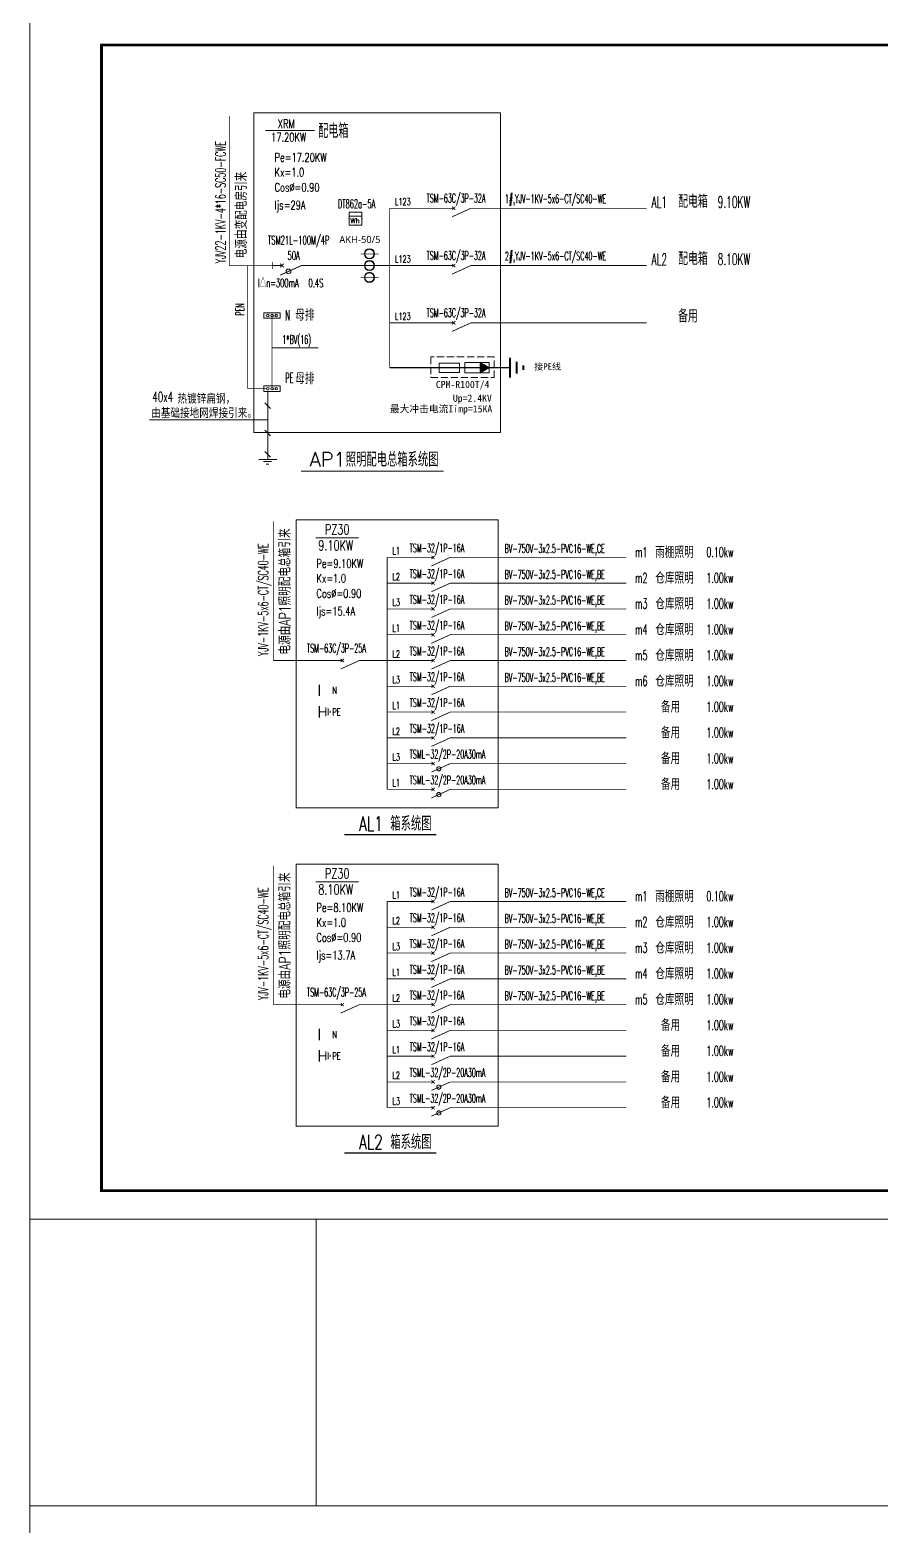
# Model space of a CAD drawing. Header units: inches. Extents: x -3272461 to -2504170, y 403793 to 1071042.
# Drawn here: x -2761444 to -2731714, y 846418 to 898656 of the extents above; entities that cross this region are included whole.
import ezdxf
from ezdxf.enums import TextEntityAlignment as Align

# ---------------------------------------------------------------- set-up
doc = ezdxf.new("R2010")
doc.units = ezdxf.units.IN
doc.header["$LTSCALE"] = 1000
doc.header["$MEASUREMENT"] = 0
doc.header["$PDSIZE"] = -5
doc.linetypes.add('CENTER2', pattern=[1.125, 0.75, -0.125, 0.125, -0.125])
doc.linetypes.add('DASH', pattern=[0.35, 0.25, -0.1])
doc.layers.get('0').update_dxf_attribs({"lineweight": 18})
for name, color, linetype, lineweight in [('1', 7, 'Continuous', 18), ('DOTLN', 2, 'Continuous', 18), ('DQ', 7, 'Continuous', 18), ('ELEMENT', 3, 'Continuous', 18), ('EQUIP', 3, 'Continuous', 18), ('EQUIP-动力', 3, 'Continuous', 18), ('EQUIP-照明', 3, 'Continuous', 18), ('PUB_TEXT', 7, 'Continuous', 18), ('PUB_TITLE', 153, 'Continuous', 18), ('SHTLN', 1, 'Continuous', 18), ('SIG_TEXT', 7, 'Continuous', 18), ('TEL_TEXT', 7, 'Continuous', 18), ('TH_WIRE2', 4, 'Continuous', 18), ('TQ', 3, 'Continuous', 18), ('WIRE-照明', 1, 'Continuous', 18), ('WIRE-系统', 4, 'Continuous', 18), ('XTT', 3, 'Continuous', 18), ('平面线', 7, 'Continuous', 18), ('电气', 7, 'Continuous', 18), ('系统层', 7, 'Continuous', 18)]:
    doc.layers.add(name, color=color, linetype=linetype, lineweight=lineweight)
doc.styles.add('-黑体', font='', dxfattribs={"width": 0.7})
doc.styles.add('_HZTXT', font='simplex.shx', dxfattribs={"width": 0.8, "bigfont": 'hztxt.shx'})
doc.styles.add('_SIMPLEX', font='simplex.shx', dxfattribs={"width": 0.8})
doc.styles.add('_TCH_DIM', font='simplex.shx', dxfattribs={"width": 0.7, "bigfont": 'gbcbig.shx'})
doc.styles.add('_TEL_DIM', font='simplex.shx', dxfattribs={"width": 0.8, "bigfont": 'hztxt.shx'})
doc.styles.add('_TXT', font='simplex.shx', dxfattribs={"width": 0.6})
doc.styles.add('HZ_SIMPLEX', font='simplex.shx', dxfattribs={"width": 0.6, "bigfont": 'hztxt.shx'})
doc.styles.get("Standard").update_dxf_attribs({"font": 'gbenor.shx', "bigfont": 'gbcbig.shx'})
doc.styles.add('黑体', font='', dxfattribs={"width": 0.8})
doc.styles.get('-黑体').set_extended_font_data('微软雅黑')
doc.styles.get('黑体').set_extended_font_data('黑体')

# ---------------------------------------------------------------- blocks, each defined once
blk = doc.blocks.new('M_M24')
for p, q in [((-0.25, -0.375), (0.25, -0.375)), ((-0.1875, -0.5), (0.1875, -0.5)), ((-0.0625, -0.625), (0.0625, -0.625))]:
    blk.add_line(p, q)
blk.add_lwpolyline([(0, 0), (0, -0.375)])
at = {"width": 0.8, "flags": 1}
blk.add_attdef('S', (0.25, -0.5), '', height=0.2, dxfattribs=at)
blk = doc.blocks.new('A$C00702A68')
at = {"layer": '1', "color": 7}
for points in [[(32, 1811, 64, 64, 0), (32, 1178, 64, 64, 0)], [(32, 633, 64, 64, 0), (32, 0, 64, 64, 0)]]:
    blk.add_lwpolyline(points, format="xyseb", dxfattribs=at)
at = {"layer": 'ELEMENT', "xscale": 960, "yscale": 960, "zscale": 960, "rotation": 90}
blk.add_blockref('M_M24', (32, 316), dxfattribs=at)
at = {"layer": 'PUB_TEXT', "style": '_TXT', "width": 0.6}
for s, p in [('N', (750, 1297)), ('PE', (750, 119))]:
    blk.add_text(s, height=384, dxfattribs=at).set_placement(p)
blk = doc.blocks.new('$element$00000576')
for points in [[(0, 0, 0.0233, 0.0233, 0), (0, -0.25, 0.0233, 0.0233, 0)], [(0, -1, 0.0233, 0.0233, 0), (0, -0.75, 0.0233, 0.0233, 0), (-0.25, -0.2, 0.0233, 0.0233, 0)], [(-0.047, -0.297, 0.0233, 0.0233, 0), (0.047, -0.203, 0.0233, 0.0233, 0)], [(-0.047, -0.203, 0.0233, 0.0233, 0), (0.047, -0.297, 0.0233, 0.0233, 0)]]:
    blk.add_lwpolyline(points, format="xyseb")
at = {"flags": 1}
blk.add_attdef('S', (0, 0), '', height=0.00000667, dxfattribs=at)
blk = doc.blocks.new('$element$00000525')
for points in [[(0, 0, 0.0233, 0.0233, 0), (0, -0.25, 0.0233, 0.0233, 0)], [(-0.25, -0.2, 0.0233, 0.0233, 0), (0, -0.75, 0.0233, 0.0233, 0), (0, -1, 0.0233, 0.0233, 0)], [(-0.047, -0.203, 0.0233, 0.0233, 0), (0.047, -0.297, 0.0233, 0.0233, 0)], [(0.047, -0.203, 0.0233, 0.0233, 0), (-0.047, -0.297, 0.0233, 0.0233, 0)]]:
    blk.add_lwpolyline(points, format="xyseb")
blk.add_circle((-0.151, -0.417), 0.0615)
at = {"flags": 1}
blk.add_attdef('S', (0, 0), '', height=0.00000667, dxfattribs=at)
blk = doc.blocks.new('$element$00000595')
for points in [[(0, 0, 0.0233, 0.0233, 0), (0, -0.25, 0.0233, 0.0233, 0)], [(-0.25, -0.2, 0.0233, 0.0233, 0), (0, -0.75, 0.0233, 0.0233, 0), (0, -1, 0.0233, 0.0233, 0)], [(-0.047, -0.203, 0.0233, 0.0233, 0), (0.047, -0.297, 0.0233, 0.0233, 0)], [(0.047, -0.203, 0.0233, 0.0233, 0), (-0.047, -0.297, 0.0233, 0.0233, 0)]]:
    blk.add_lwpolyline(points, format="xyseb")
blk.add_circle((-0.151, -0.417), 0.0615)
at = {"flags": 1}
blk.add_attdef('S', (0, 0), '', height=0.00000667, dxfattribs=at)
blk = doc.blocks.new('$equip$00001806')
for p, q in [((0.5, 1), (-0.5, 1)), ((-0.5, 1), (-0.5, 0)), ((-0.5, 0.7), (0.5, 0.7)), ((-0.5, 0), (0.5, 0)), ((0.5, 0), (0.5, 1))]:
    blk.add_line(p, q)
for p in [(-0.5, 0.5), (0, 1), (0, 0), (0.5, 0.5)]:
    blk.add_point(p)
at = {"color": 7, "style": '_TEL_DIM'}
blk.add_attdef('$TEXT$', text='', height=0.4, dxfattribs=at).set_placement((-0.03, 0.34), align=Align.MIDDLE_CENTER)
at = {"color": 7, "style": '_TEL_DIM', "flags": 1}
blk.add_attdef('A', text='', height=0.00002, dxfattribs=at).set_placement((0, 0), align=Align.MIDDLE_CENTER)
blk = doc.blocks.new('_SHTLN')
blk.add_line((0.4, 0.4), (-0.4, -0.4))
blk = doc.blocks.new('$equip$00001150')
blk.add_lwpolyline([(-0.45, 0, 0.1, 0.1, 1), (0.45, 0, 0.1, 0.1, 1)], format="xyseb", close=True)
blk.add_circle((0, 0), 0.5)
at = {"flags": 1}
blk.add_attdef('A', (0, 0), '', height=0.00002, dxfattribs=at)

msp = doc.modelspace()

# ---------------------------------------------------------------- hatches: boundary and pattern name
at = {"layer": '电气'}
h = msp.add_hatch(dxfattribs=at)
h.set_pattern_fill('ANSI31', color=256, style=0, pattern_type=0)
h.set_pattern_definition([(45, (0, 0), (-7.318555185, 7.318555185), [])])
h.paths.add_polyline_path([(-2745401.8, 886862.9), (-2745715.5, 887048.1), (-2745715.5, 886677.6)], flags=0)

# ---------------------------------------------------------------- linework, layer by layer
for points in [[(-2752708.4, 888775.4), (-2752708.4, 888587.8), (-2753269.5, 888587.8), (-2753269.5, 888775.4)], [(-2752708.4, 886224.1), (-2752708.4, 886036.5), (-2753269.5, 886036.5), (-2753269.5, 886224.1)]]:
    msp.add_lwpolyline(points, close=True)
for centre in [(-2753134.2, 888681.3), (-2752986.6, 888681.3), (-2752838.9, 888681.3), (-2753134.2, 886130), (-2752986.6, 886130), (-2752838.9, 886130)]:
    msp.add_circle(centre, 45.4)
at = {"layer": '1', "color": 7}
for p, q in [((-2752757.6, 888775.4), (-2753239.4, 888775.4)), ((-2752757.6, 886224.1), (-2753239.4, 886224.1))]:
    msp.add_line(p, q, dxfattribs=at)
at = {"layer": 'DOTLN', "color": 2, "linetype": 'DASH'}
msp.add_lwpolyline([(-2747443.7, 886514.9), (-2745227.2, 886514.9), (-2745227.2, 887239.4), (-2747443.7, 887239.4)], close=True, dxfattribs=at)
at = {"layer": 'DOTLN', "linetype": 'DASH'}
msp.add_lwpolyline([(-2745401.8, 886862.9), (-2745715.5, 887048.1), (-2745715.5, 886677.6), (-2745401.8, 886862.9)], dxfattribs=at)
at = {"layer": 'EQUIP'}
for p, q in [((-2753622.5, 895759), (-2753622.5, 884601.6)), ((-2745011.2, 895759), (-2753622.5, 895759)), ((-2745011.2, 884601.6), (-2745011.2, 895759)), ((-2753622.5, 884601.6), (-2745011.2, 884601.6)), ((-2753448.3, 883661.7), (-2752820.1, 883661.7)), ((-2745092, 881545.4), (-2752150, 881545.4)), ((-2752150, 871498.2), (-2752150, 881545.4)), ((-2745092, 881545.4), (-2745092, 871498.2)), ((-2752150.4, 871498.2), (-2745092, 871498.2)), ((-2745092, 869530.9), (-2752150, 869530.9)), ((-2752150, 860383.8), (-2752150, 869530.9)), ((-2745092, 869530.9), (-2745092, 860383.8)), ((-2752150.4, 860383.8), (-2745092, 860383.8))]:
    msp.add_line(p, q, dxfattribs=at)
for points in [[(-2750466.7, 870556, 40, 40, 0), (-2747248.3, 870556, 40, 40, 0)], [(-2750466.7, 859441.6, 40, 40, 0), (-2747248.3, 859441.6, 40, 40, 0)]]:
    msp.add_lwpolyline(points, format="xyseb", dxfattribs=at)
at = {"layer": 'PUB_TITLE'}
for points in [[(-2702044.3, 857130.6), (-2702044.3, 899130.6), (-2761444.3, 899130.6), (-2761444.3, 857130.6)], [(-2649994.3, 784130.6), (-2649994.3, 847130.6), (-2761444.3, 847130.6), (-2761444.3, 784130.6)]]:
    msp.add_lwpolyline(points, close=True, dxfattribs=at)
msp.add_lwpolyline([(-2703044.3, 858130.6, 100, 100, 0), (-2703044.3, 898130.6, 100, 100, 0), (-2758944.3, 898130.6, 100, 100, 0), (-2758944.3, 858130.6, 100, 100, 0)], format="xyseb", close=True, dxfattribs=at)
at = {"layer": 'SIG_TEXT'}
for p in [(-2757262.1, 885036.8), (-2756773, 885036.8)]:
    msp.add_line(p, (-2753136, 885036.8), dxfattribs=at)
at = {"layer": 'TEL_TEXT'}
for p, q in [((-2751502.3, 895140.7), (-2753218, 895140.7)), ((-2749966.6, 880922.5), (-2751455.6, 880922.5)), ((-2749966.6, 868908), (-2751455.6, 868908))]:
    msp.add_line(p, q, dxfattribs=at)
msp.add_lwpolyline([(-2752977.2, 890303.2, 26.3, 26.3, 0), (-2752977.2, 890553.5, 26.3, 26.3, 0)], format="xyseb", dxfattribs=at)
at = {"layer": 'TH_WIRE2', "linetype": 'CENTER2'}
msp.add_lwpolyline([(-2753136, 886061.9, 35, 35, 0), (-2753136, 883661.7, 35, 35, 0)], format="xyseb", dxfattribs=at)
at = {"layer": 'TQ', "color": 3}
msp.add_lwpolyline([(-2751974.1, 883247.6, 41.5, 41.5, 0), (-2746995.6, 883247.6, 41.5, 41.5, 0)], format="xyseb", dxfattribs=at)
at = {"layer": 'TQ'}
msp.add_lwpolyline([(-2761444.3, 847130.6), (-2751444.3, 847130.6), (-2751444.3, 857130.6), (-2761444.3, 857130.6)], close=True, dxfattribs=at)
at = {"layer": 'WIRE-照明'}
for p, q in [((-2753448.3, 883661.7), (-2752820.1, 883661.7)), ((-2753280.5, 883581.9), (-2753004.1, 883581.9)), ((-2753188.4, 883498.6), (-2753100.6, 883498.6))]:
    msp.add_line(p, q, dxfattribs=at)
for points in [[(-2746255, 886862.9, 41.4, 41.4, 0), (-2745715.5, 886862.9, 41.4, 41.4, 0)], [(-2745401.8, 886862.9, 41.4, 41.4, 0), (-2744672.9, 886862.9, 41.4, 41.4, 0)]]:
    msp.add_lwpolyline(points, format="xyseb", dxfattribs=at)
at = {"layer": 'WIRE-系统'}
for points in [[(-2754477.4, 890428.3, 26.3, 26.3, 0), (-2754477.4, 895653.8, 26.3, 26.3, 0)], [(-2748876.7, 886862.9, 28, 28, 0), (-2748876.7, 892428.4, 28, 28, 0)], [(-2748876.7, 892428.4, 28, 28, 0), (-2746941.4, 892428.4, 28, 28, 0)], [(-2745742, 892428.4, 28, 28, 0), (-2739906.4, 892428.4, 28, 28, 0)], [(-2754477.4, 890428.3, 26.3, 26.3, 0), (-2753688.3, 890428.3, 26.3, 26.3, 0)], [(-2754442.5, 890428.2, 26.3, 26.3, 0), (-2752977.2, 890428.2, 26.3, 26.3, 0)], [(-2753842.7, 890428.2, 26.3, 26.3, 0), (-2753842.7, 888116.2, 26.3, 26.3, 0)], [(-2753842.7, 890428.2, 26.3, 26.3, 0), (-2753842.7, 886130, 26.3, 26.3, 0)], [(-2751624.4, 890428.3, 33.8, 33.8, 0), (-2748876.7, 890428.4, 33.8, 33.8, 0)], [(-2748876.7, 890428.4, 28, 28, 0), (-2746942, 890428.4, 28, 28, 0)], [(-2745742, 890428.4, 28, 28, 0), (-2739906.4, 890428.4, 28, 28, 0)], [(-2752987.5, 888635.9, 26.3, 26.3, 0), (-2752987.5, 886175.4, 26.3, 26.3, 0)], [(-2748876.7, 888428.4, 28, 28, 0), (-2746941.4, 888428.4, 28, 28, 0)], [(-2745742, 888428.4, 28, 28, 0), (-2739906.4, 888428.4, 28, 28, 0)], [(-2753842.7, 886130, 26.3, 26.3, 0), (-2753179.6, 886130, 26.3, 26.3, 0)], [(-2752941, 876640.3, 28, 28, 0), (-2752941, 881494.3, 28, 28, 0)], [(-2748964.3, 880240.7, 28, 28, 0), (-2747661.9, 880240.7, 28, 28, 0)], [(-2748964.3, 880240.7, 28, 28, 0), (-2748964.3, 872139.8, 28, 28, 0)], [(-2746461.9, 880240.7, 28, 28, 0), (-2740617.4, 880240.7, 28, 28, 0)], [(-2748964.3, 879340.6, 28, 28, 0), (-2747661.9, 879340.6, 28, 28, 0)], [(-2746461.9, 879340.6, 28, 28, 0), (-2740617.4, 879340.6, 28, 28, 0)], [(-2748964.3, 878440.5, 28, 28, 0), (-2747661.9, 878440.5, 28, 28, 0)], [(-2746461.9, 878440.5, 28, 28, 0), (-2740617.4, 878440.5, 28, 28, 0)], [(-2748964.3, 877540.4, 28, 28, 0), (-2747661.9, 877540.4, 28, 28, 0)], [(-2746461.9, 877540.4, 28, 28, 0), (-2740617.4, 877540.4, 28, 28, 0)], [(-2752941, 876640.3, 28, 28, 0), (-2750832.1, 876640.3, 28, 28, 0)], [(-2749632.1, 876640.3, 28, 28, 0), (-2748964.3, 876640.3, 28, 28, 0)], [(-2748964.3, 876640.3, 28, 28, 0), (-2747661.9, 876640.3, 28, 28, 0)], [(-2746461.9, 876640.3, 28, 28, 0), (-2740617.4, 876640.3, 28, 28, 0)], [(-2748964.3, 875740.2, 28, 28, 0), (-2747661.9, 875740.2, 28, 28, 0)], [(-2746461.9, 875740.2, 28, 28, 0), (-2740617.4, 875740.2, 28, 28, 0)], [(-2748964.3, 874840.1, 28, 28, 0), (-2747661.9, 874840.1, 28, 28, 0)], [(-2746461.9, 874840.1, 28, 28, 0), (-2740617.4, 874840.1, 28, 28, 0)], [(-2748964.3, 873940, 28, 28, 0), (-2747661.9, 873940, 28, 28, 0)], [(-2746461.9, 873940, 28, 28, 0), (-2740617.4, 873940, 28, 28, 0)], [(-2748964.3, 873039.9, 28, 28, 0), (-2747661.9, 873039.9, 28, 28, 0)], [(-2746461.9, 873039.9, 28, 28, 0), (-2740617.4, 873039.9, 28, 28, 0)], [(-2748964.3, 872139.8, 28, 28, 0), (-2747661.9, 872139.8, 28, 28, 0)], [(-2746461.9, 872139.8, 28, 28, 0), (-2740617.4, 872139.8, 28, 28, 0)], [(-2752941, 864625.8, 28, 28, 0), (-2752941, 869479.8, 28, 28, 0)], [(-2748964.3, 868226.2, 28, 28, 0), (-2747661.9, 868226.2, 28, 28, 0)], [(-2748964.3, 868226.2, 28, 28, 0), (-2748964.3, 861025.4, 28, 28, 0)], [(-2746461.9, 868226.2, 28, 28, 0), (-2740617.4, 868226.2, 28, 28, 0)], [(-2748964.3, 867326.1, 28, 28, 0), (-2747661.9, 867326.1, 28, 28, 0)], [(-2746461.9, 867326.1, 28, 28, 0), (-2740617.4, 867326.1, 28, 28, 0)], [(-2748964.3, 866426, 28, 28, 0), (-2747661.9, 866426, 28, 28, 0)], [(-2746461.9, 866426, 28, 28, 0), (-2740617.4, 866426, 28, 28, 0)], [(-2748964.3, 865525.9, 28, 28, 0), (-2747661.9, 865525.9, 28, 28, 0)], [(-2746461.9, 865525.9, 28, 28, 0), (-2740617.4, 865525.9, 28, 28, 0)], [(-2752941, 864625.8, 28, 28, 0), (-2750832.1, 864625.8, 28, 28, 0)], [(-2749632.1, 864625.8, 28, 28, 0), (-2748964.3, 864625.8, 28, 28, 0)], [(-2748964.3, 864625.8, 28, 28, 0), (-2747661.9, 864625.8, 28, 28, 0)], [(-2746461.9, 864625.8, 28, 28, 0), (-2740617.4, 864625.8, 28, 28, 0)], [(-2748964.3, 863725.7, 28, 28, 0), (-2747661.9, 863725.7, 28, 28, 0)], [(-2746461.9, 863725.7, 28, 28, 0), (-2740617.4, 863725.7, 28, 28, 0)], [(-2748964.3, 862825.6, 28, 28, 0), (-2747661.9, 862825.6, 28, 28, 0)], [(-2746461.9, 862825.6, 28, 28, 0), (-2740617.4, 862825.6, 28, 28, 0)], [(-2748964.3, 861925.5, 28, 28, 0), (-2747661.9, 861925.5, 28, 28, 0)], [(-2746461.9, 861925.5, 28, 28, 0), (-2740617.4, 861925.5, 28, 28, 0)], [(-2748964.3, 861025.4, 28, 28, 0), (-2747661.9, 861025.4, 28, 28, 0)], [(-2746461.9, 861025.4, 28, 28, 0), (-2740617.4, 861025.4, 28, 28, 0)]]:
    msp.add_lwpolyline(points, format="xyseb", dxfattribs=at)
at = {"layer": 'XTT', "color": 3, "linetype": 'Continuous'}
for points in [[(-2749892.1, 890836.9, 21.9, 21.9, 0), (-2749259.5, 890836.9, 21.9, 21.9, 0)], [(-2749892.1, 890004.3, 21.9, 21.9, 0), (-2749259.5, 890004.3, 21.9, 21.9, 0)], [(-2748876.7, 886862.9, 41.4, 41.4, 0), (-2746255, 886862.9, 41.4, 41.4, 0)]]:
    msp.add_lwpolyline(points, format="xyseb", dxfattribs=at)
at = {"layer": '平面线'}
msp.add_line((-2751373.5, 887560.7), (-2752987.5, 887560.7), dxfattribs=at)
at = {"layer": '电气'}
msp.add_lwpolyline([(-2747154.3, 887021.4), (-2746439.4, 887021.4), (-2746439.4, 886691), (-2747154.3, 886691)], close=True, dxfattribs=at)
for points in [[(-2744672.9, 886516.9, 74.5, 74.5, 0), (-2744672.9, 887208.9, 74.5, 74.5, 0)], [(-2744440, 886650, 74.5, 74.5, 0), (-2744440, 887075.8, 74.5, 74.5, 0)], [(-2744207.1, 886783, 74.5, 74.5, 0), (-2744207.1, 886942.7, 74.5, 74.5, 0)]]:
    msp.add_lwpolyline(points, format="xyseb", dxfattribs=at)
at = {"layer": '系统层', "color": 1, "linetype": 'Continuous'}
msp.add_lwpolyline([(-2746255, 886677.6), (-2745401.8, 886677.6), (-2745401.8, 887048.1), (-2746255, 887048.1)], close=True, dxfattribs=at)

# ---------------------------------------------------------------- block references
at = {"layer": 'EQUIP-动力', "xscale": 450, "yscale": 450, "zscale": 450}
msp.add_blockref('$equip$00001806', (-2750072, 891840.5), dxfattribs=at).add_auto_attribs({'$TEXT$': 'Wh'})
at = {"layer": 'EQUIP-照明', "xscale": 355.2911504991353, "yscale": 355.2911504991353, "zscale": 355.2911504991353}
for p in [(-2749585.5, 890836.9), (-2749585.5, 890428.4), (-2749585.5, 890015.9)]:
    msp.add_blockref('$equip$00001150', p, dxfattribs=at)
at = {"layer": 'SHTLN', "xscale": 250, "yscale": 250, "zscale": 250, "rotation": 270}
for p in [(-2753136, 884585), (-2753136, 883836.7)]:
    msp.add_blockref('_SHTLN', p, dxfattribs=at)
at = {"layer": 'SIG_TEXT', "xscale": 250, "yscale": 250, "zscale": 250, "rotation": 270}
for p in [(-2753136, 885534.6), (-2753136, 884585), (-2753136, 883836.7)]:
    msp.add_blockref('_SHTLN', p, dxfattribs=at)
at = {"layer": 'TEL_TEXT', "rotation": 90}
for name, p, xscale, yscale, zscale in [('$element$00000576', (-2746941.4, 892428.4), 1200, 1200, 1200), ('$element$00000595', (-2752977.2, 890428.3), 1352.781320753216, 1352.781320753216, 1352.781320753216), ('$element$00000576', (-2746942, 890428.4), 1200, 1200, 1200), ('$element$00000576', (-2746941.4, 888428.4), 1200, 1200, 1200), ('$element$00000576', (-2747661.9, 880240.7), 1200, 1200, 1200), ('$element$00000576', (-2747661.9, 879340.6), 1200, 1200, 1200), ('$element$00000576', (-2747661.9, 878440.5), 1200, 1200, 1200), ('$element$00000576', (-2747661.9, 877540.4), 1200, 1200, 1200), ('$element$00000576', (-2750832.1, 876640.3), 1200, 1200, 1200), ('$element$00000576', (-2747661.9, 876640.3), 1200, 1200, 1200), ('$element$00000576', (-2747661.9, 875740.2), 1200, 1200, 1200), ('$element$00000576', (-2747661.9, 874840.1), 1200, 1200, 1200), ('$element$00000576', (-2747661.9, 873940), 1200, 1200, 1200), ('$element$00000525', (-2747661.9, 873039.9), 1200, 1200, 1200), ('$element$00000525', (-2747661.9, 872139.8), 1200, 1200, 1200), ('$element$00000576', (-2747661.9, 868226.2), 1200, 1200, 1200), ('$element$00000576', (-2747661.9, 867326.1), 1200, 1200, 1200), ('$element$00000576', (-2747661.9, 866426), 1200, 1200, 1200), ('$element$00000576', (-2747661.9, 865525.9), 1200, 1200, 1200), ('$element$00000576', (-2750832.1, 864625.8), 1200, 1200, 1200), ('$element$00000576', (-2747661.9, 864625.8), 1200, 1200, 1200), ('$element$00000576', (-2747661.9, 863725.7), 1200, 1200, 1200), ('$element$00000576', (-2747661.9, 862825.6), 1200, 1200, 1200), ('$element$00000525', (-2747661.9, 861925.5), 1200, 1200, 1200), ('$element$00000525', (-2747661.9, 861025.4), 1200, 1200, 1200)]:
    msp.add_blockref(name, p, dxfattribs=dict(at, xscale=xscale, yscale=yscale, zscale=zscale))
at = {"layer": 'TEL_TEXT', "xscale": 0.6344544384628534, "yscale": 0.6344544384628534, "zscale": 0.6344544384628534}
for p in [(-2751355.5, 874648.6), (-2751355.5, 862634.1)]:
    msp.add_blockref('A$C00702A68', p, dxfattribs=at)

# ---------------------------------------------------------------- texts
at = {"layer": 'DQ'}
for s, height, style, width, p in [('母排', 400, 'HZ_SIMPLEX', 0.8, (-2752179.3, 888501.1)), ('母排', 400, 'HZ_SIMPLEX', 0.8, (-2752179.3, 886286.6)), ('40x4', 350, '_SIMPLEX', 0.625, (-2757162.5, 885666.5)), ('热镀锌扁钢，', 350, 'HZ_SIMPLEX', 0.8, (-2756291.5, 885607.1)), ('由基础接地网焊接引来。', 350, 'HZ_SIMPLEX', 0.8, (-2757209, 885105.3))]:
    msp.add_text(s, height=height, dxfattribs=dict(at, style=style, width=width)).set_placement(p)
at = {"layer": 'EQUIP', "color": 3, "style": '_TCH_DIM'}
msp.add_text('AP1照明配电总箱系统图', height=500, dxfattribs=at).set_placement((-2751676, 883407.7))
at = {"layer": 'EQUIP', "style": '_TCH_DIM', "width": 0.705882}
for s, p in [('AL1', (-2749951.3, 870689.1, 6563.6)), ('AL2', (-2749951.3, 859574.7, 6563.6))]:
    msp.add_text(s, height=500, dxfattribs=at).set_placement(p)
at = {"layer": 'EQUIP', "style": '_TCH_DIM'}
for p in [(-2748854.8, 870692.6, 6563.6), (-2748854.8, 859578.2, 6563.6)]:
    msp.add_text('箱系统图', height=500, dxfattribs=at).set_placement(p)
at = {"layer": 'SIG_TEXT', "color": 7, "style": '_TEL_DIM'}
for s, height, width, p in [('AL1', 400, 0.576471, (-2739732.7, 892444.7)), ('配电箱', 450, 0.7, (-2738806.3, 892444.7)), ('9.10KW', 400, 0.576471, (-2737420.6, 892449)), ('AL2', 400, 0.576471, (-2739732.7, 890444.7)), ('配电箱', 450, 0.7, (-2738806.3, 890444.7)), ('8.10KW', 400, 0.576471, (-2737420.6, 890449)), ('备用', 450, 0.7, (-2738806.3, 888444.7))]:
    msp.add_text(s, height=height, dxfattribs=dict(at, width=width)).set_placement(p)
at = {"layer": 'SIG_TEXT', "style": '_TEL_DIM', "width": 0.544444}
msp.add_text('PEN', height=300, rotation=90, dxfattribs=at).set_placement((-2753959.6, 888679.8))
at = {"layer": 'SIG_TEXT', "style": '_TEL_DIM'}
for s, height, width, p in [('N', 360, 0.46875, (-2752521.5, 888514)), ('1*BV(16)', 300, 0.544444, (-2752626.5, 887696)), ('PE', 350, 0.46875, (-2752521.5, 886332.4))]:
    msp.add_text(s, height=height, dxfattribs=dict(at, width=width)).set_placement(p)
at = {"layer": 'TEL_TEXT'}
for s, height, style, width, p in [('XRM', 300, '_TCH_DIM', 0.705882, (-2752783.4, 895227.7, 7399.3)), ('配电箱', 500, '_TEL_DIM', 0.7, (-2751371, 894880.3)), ('17.20KW', 300, '_TCH_DIM', 0.705882, (-2753020, 894758.9, 7399.3)), ('Pe=17.20KW', 300, '_TCH_DIM', 0.705882, (-2752897.8, 894055, 7399.3)), ('Kx=1.0', 300, '_TCH_DIM', 0.705882, (-2752897.8, 893536.4, 7399.3)), ('Cos%%C=0.90', 300, '_TCH_DIM', 0.705882, (-2752897.8, 893008.9, 7399.3)), ('L123', 250, '_TEL_DIM', 0.544444, (-2748694, 892531.9)), ('TSM-63C/3P-32A', 300, '_TEL_DIM', 0.544444, (-2747588.7, 892630.7)), ('1#,YJV-1KV-5x6-CT/SC40-WE', 300, '_TEL_DIM', 0.544444, (-2744854.8, 892612.4)), ('Ijs=29A', 300, '_TCH_DIM', 0.705882, (-2752897.8, 892391.5, 7399.3)), ('DT862a-5A', 300, '_TEL_DIM', 0.535294, (-2750686.4, 892433.3)), ('TSM21L-100M/4P', 300, '_TEL_DIM', 0.576471, (-2753130.1, 891166.6)), ('50A', 300, '_TEL_DIM', 0.576471, (-2752444.8, 890628.5)), ('L123', 250, '_TEL_DIM', 0.544444, (-2748694, 890531.9)), ('TSM-63C/3P-32A', 300, '_TEL_DIM', 0.544444, (-2747588.7, 890630.7)), ('2#,YJV-1KV-5x6-CT/SC40-WE', 300, '_TEL_DIM', 0.544444, (-2744854.8, 890612.4)), ('I△n=300mA', 300, '_TEL_DIM', 0.576471, (-2753479.7, 889670.5)), ('0.4S', 300, '_TEL_DIM', 0.576471, (-2751714.3, 889670.5)), ('L123', 250, '_TEL_DIM', 0.544444, (-2748694, 888531.9)), ('TSM-63C/3P-32A', 300, '_TEL_DIM', 0.544444, (-2747588.7, 888630.7)), ('PZ30', 350, '_TCH_DIM', 0.705882, (-2751138.4, 881040.4, 7399.3)), ('9.10KW', 350, '_TCH_DIM', 0.705882, (-2751370, 880482.8, 7399.3)), ('TSM-32/1P-16A', 300, '_TEL_DIM', 0.544444, (-2748179.2, 880418.3)), ('L1', 250, '_TEL_DIM', 0.544444, (-2748781.8, 880344.2)), ('BV-750V-3x2.5-PVC16-WE,CE', 300, '_TEL_DIM', 0.544444, (-2744864.6, 880395.4)), ('m1', 350, '_TEL_DIM', 0.576471, (-2740307.8, 880248.7)), ('雨棚照明', 400, '_TEL_DIM', 0.7, (-2739601.4, 880221.4)), ('0.10kw', 350, '_TEL_DIM', 0.576471, (-2737813.9, 880248.7)), ('Pe=9.10KW', 300, '_TCH_DIM', 0.705882, (-2751436.7, 879876.7, 14798.6)), ('L2', 250, '_TEL_DIM', 0.544444, (-2748781.8, 879444.1)), ('TSM-32/1P-16A', 300, '_TEL_DIM', 0.544444, (-2748179.2, 879518.2)), ('BV-750V-3x2.5-PVC16-WE,BE', 300, '_TEL_DIM', 0.544444, (-2744864.6, 879495.3)), ('m2', 350, '_TEL_DIM', 0.576471, (-2740307.8, 879348.6)), ('仓库照明', 400, '_TEL_DIM', 0.7, (-2739601.4, 879321.3)), ('1.00kw', 350, '_TEL_DIM', 0.576471, (-2737813.9, 879348.6)), ('Kx=1.0', 300, '_TCH_DIM', 0.705882, (-2751436.7, 879358.2, 14798.6)), ('Cos%%C=0.90', 300, '_TCH_DIM', 0.705882, (-2751436.7, 878830.7, 14798.6)), ('L3', 250, '_TEL_DIM', 0.544444, (-2748781.8, 878544)), ('TSM-32/1P-16A', 300, '_TEL_DIM', 0.544444, (-2748179.2, 878618.1)), ('BV-750V-3x2.5-PVC16-WE,BE', 300, '_TEL_DIM', 0.544444, (-2744864.6, 878595.2)), ('m3', 350, '_TEL_DIM', 0.576471, (-2740307.8, 878448.5)), ('仓库照明', 400, '_TEL_DIM', 0.7, (-2739601.4, 878421.2)), ('1.00kw', 350, '_TEL_DIM', 0.576471, (-2737813.9, 878448.5)), ('Ijs=15.4A', 300, '_TCH_DIM', 0.705882, (-2751436.7, 878213.3, 14798.6)), ('L1', 250, '_TEL_DIM', 0.544444, (-2748781.8, 877643.9)), ('TSM-32/1P-16A', 300, '_TEL_DIM', 0.544444, (-2748179.2, 877718)), ('BV-750V-3x2.5-PVC16-WE,BE', 300, '_TEL_DIM', 0.544444, (-2744864.6, 877695.1)), ('m4', 350, '_TEL_DIM', 0.576471, (-2740307.8, 877548.4)), ('仓库照明', 400, '_TEL_DIM', 0.7, (-2739601.4, 877521.1)), ('1.00kw', 350, '_TEL_DIM', 0.576471, (-2737813.9, 877548.4)), ('TSM-63C/3P-25A', 300, '_TEL_DIM', 0.544444, (-2751767.6, 876920.5)), ('TSM-32/1P-16A', 300, '_TEL_DIM', 0.544444, (-2748179.2, 876817.9)), ('BV-750V-3x2.5-PVC16-WE,BE', 300, '_TEL_DIM', 0.544444, (-2744864.6, 876795)), ('L2', 250, '_TEL_DIM', 0.544444, (-2748781.8, 876743.8)), ('m5', 350, '_TEL_DIM', 0.576471, (-2740307.8, 876648.3)), ('仓库照明', 400, '_TEL_DIM', 0.7, (-2739601.4, 876620.9)), ('1.00kw', 350, '_TEL_DIM', 0.576471, (-2737813.9, 876648.3)), ('L3', 250, '_TEL_DIM', 0.544444, (-2748781.8, 875843.7)), ('TSM-32/1P-16A', 300, '_TEL_DIM', 0.544444, (-2748179.2, 875917.8)), ('BV-750V-3x2.5-PVC16-WE,BE', 300, '_TEL_DIM', 0.544444, (-2744864.6, 875894.9)), ('m6', 350, '_TEL_DIM', 0.576471, (-2740307.8, 875748.2)), ('仓库照明', 400, '_TEL_DIM', 0.7, (-2739601.4, 875720.8)), ('1.00kw', 350, '_TEL_DIM', 0.576471, (-2737813.9, 875748.2)), ('L1', 250, '_TEL_DIM', 0.544444, (-2748781.8, 874943.6)), ('TSM-32/1P-16A', 300, '_TEL_DIM', 0.544444, (-2748179.2, 875017.7)), ('备用', 400, '_TEL_DIM', 0.7, (-2739405.9, 874820.7)), ('1.00kw', 350, '_TEL_DIM', 0.576471, (-2737813.9, 874848.1)), ('TSM-32/1P-16A', 300, '_TEL_DIM', 0.544444, (-2748179.2, 874117.6)), ('L2', 250, '_TEL_DIM', 0.544444, (-2748781.8, 874043.5)), ('备用', 400, '_TEL_DIM', 0.7, (-2739405.9, 873920.6)), ('1.00kw', 350, '_TEL_DIM', 0.576471, (-2737813.9, 873948)), ('TSML-32/2P-20A30mA', 300, '_TEL_DIM', 0.544444, (-2748179.2, 873217.5)), ('备用', 400, '_TEL_DIM', 0.7, (-2739405.9, 873020.5)), ('L3', 250, '_TEL_DIM', 0.544444, (-2748781.8, 873143.4)), ('1.00kw', 350, '_TEL_DIM', 0.576471, (-2737813.9, 873047.9)), ('L1', 250, '_TEL_DIM', 0.544444, (-2748781.8, 872243.3)), ('TSML-32/2P-20A30mA', 300, '_TEL_DIM', 0.544444, (-2748179.2, 872317.4)), ('备用', 400, '_TEL_DIM', 0.7, (-2739405.9, 872120.4)), ('1.00kw', 350, '_TEL_DIM', 0.576471, (-2737813.9, 872147.8)), ('PZ30', 350, '_TCH_DIM', 0.705882, (-2751138.4, 869026, 7399.3)), ('8.10KW', 350, '_TCH_DIM', 0.705882, (-2751370, 868468.3, 7399.3)), ('TSM-32/1P-16A', 300, '_TEL_DIM', 0.544444, (-2748179.2, 868403.8)), ('L1', 250, '_TEL_DIM', 0.544444, (-2748781.8, 868329.7)), ('BV-750V-3x2.5-PVC16-WE,CE', 300, '_TEL_DIM', 0.544444, (-2744864.6, 868380.9)), ('m1', 350, '_TEL_DIM', 0.576471, (-2740307.8, 868234.2)), ('雨棚照明', 400, '_TEL_DIM', 0.7, (-2739601.4, 868206.9)), ('0.10kw', 350, '_TEL_DIM', 0.576471, (-2737813.9, 868234.2)), ('Pe=8.10KW', 300, '_TCH_DIM', 0.705882, (-2751436.7, 867862.3, 14798.6)), ('L2', 250, '_TEL_DIM', 0.544444, (-2748781.8, 867429.6)), ('TSM-32/1P-16A', 300, '_TEL_DIM', 0.544444, (-2748179.2, 867503.7)), ('BV-750V-3x2.5-PVC16-WE,BE', 300, '_TEL_DIM', 0.544444, (-2744864.6, 867480.8)), ('m2', 350, '_TEL_DIM', 0.576471, (-2740307.8, 867334.1)), ('仓库照明', 400, '_TEL_DIM', 0.7, (-2739601.4, 867306.8)), ('1.00kw', 350, '_TEL_DIM', 0.576471, (-2737813.9, 867334.1)), ('Kx=1.0', 300, '_TCH_DIM', 0.705882, (-2751436.7, 867343.7, 14798.6)), ('Cos%%C=0.90', 300, '_TCH_DIM', 0.705882, (-2751436.7, 866816.2, 14798.6)), ('L3', 250, '_TEL_DIM', 0.544444, (-2748781.8, 866529.5)), ('TSM-32/1P-16A', 300, '_TEL_DIM', 0.544444, (-2748179.2, 866603.6)), ('BV-750V-3x2.5-PVC16-WE,BE', 300, '_TEL_DIM', 0.544444, (-2744864.6, 866580.7)), ('m3', 350, '_TEL_DIM', 0.576471, (-2740307.8, 866434)), ('仓库照明', 400, '_TEL_DIM', 0.7, (-2739601.4, 866406.7)), ('1.00kw', 350, '_TEL_DIM', 0.576471, (-2737813.9, 866434)), ('Ijs=13.7A', 300, '_TCH_DIM', 0.705882, (-2751436.7, 866198.8, 14798.6)), ('L1', 250, '_TEL_DIM', 0.544444, (-2748781.8, 865629.4)), ('TSM-32/1P-16A', 300, '_TEL_DIM', 0.544444, (-2748179.2, 865703.5)), ('BV-750V-3x2.5-PVC16-WE,BE', 300, '_TEL_DIM', 0.544444, (-2744864.6, 865680.6)), ('m4', 350, '_TEL_DIM', 0.576471, (-2740307.8, 865533.9)), ('仓库照明', 400, '_TEL_DIM', 0.7, (-2739601.4, 865506.6)), ('1.00kw', 350, '_TEL_DIM', 0.576471, (-2737813.9, 865533.9)), ('TSM-63C/3P-25A', 300, '_TEL_DIM', 0.544444, (-2751767.6, 864906.1)), ('TSM-32/1P-16A', 300, '_TEL_DIM', 0.544444, (-2748179.2, 864803.4)), ('BV-750V-3x2.5-PVC16-WE,BE', 300, '_TEL_DIM', 0.544444, (-2744864.6, 864780.5)), ('L2', 250, '_TEL_DIM', 0.544444, (-2748781.8, 864729.3)), ('m5', 350, '_TEL_DIM', 0.576471, (-2740307.8, 864633.8)), ('仓库照明', 400, '_TEL_DIM', 0.7, (-2739601.4, 864606.5)), ('1.00kw', 350, '_TEL_DIM', 0.576471, (-2737813.9, 864633.8)), ('L3', 250, '_TEL_DIM', 0.544444, (-2748781.8, 863829.2)), ('TSM-32/1P-16A', 300, '_TEL_DIM', 0.544444, (-2748179.2, 863903.3)), ('备用', 400, '_TEL_DIM', 0.7, (-2739405.9, 863706.4)), ('1.00kw', 350, '_TEL_DIM', 0.576471, (-2737813.9, 863733.7)), ('L1', 250, '_TEL_DIM', 0.544444, (-2748781.8, 862929.1)), ('TSM-32/1P-16A', 300, '_TEL_DIM', 0.544444, (-2748179.2, 863003.2)), ('备用', 400, '_TEL_DIM', 0.7, (-2739405.9, 862806.3)), ('1.00kw', 350, '_TEL_DIM', 0.576471, (-2737813.9, 862833.6)), ('TSML-32/2P-20A30mA', 300, '_TEL_DIM', 0.544444, (-2748179.2, 862103.1)), ('L2', 250, '_TEL_DIM', 0.544444, (-2748781.8, 862029)), ('备用', 400, '_TEL_DIM', 0.7, (-2739405.9, 861906.2)), ('1.00kw', 350, '_TEL_DIM', 0.576471, (-2737813.9, 861933.5)), ('TSML-32/2P-20A30mA', 300, '_TEL_DIM', 0.544444, (-2748179.2, 861203)), ('备用', 400, '_TEL_DIM', 0.7, (-2739405.9, 861006.1)), ('L3', 250, '_TEL_DIM', 0.544444, (-2748781.8, 861128.9)), ('1.00kw', 350, '_TEL_DIM', 0.576471, (-2737813.9, 861033.4))]:
    msp.add_text(s, height=height, dxfattribs=dict(at, style=style, width=width)).set_placement(p)
for s, height, style, width, p in [('YJV22-1KV-4*16-SC50-FCWE', 350, '_TEL_DIM', 0.576471, (-2754613, 890505.5)), ('电源由变配电房引来', 400, '_HZTXT', 0.8, (-2753863.2, 890682.2)), ('YJV-1KV-5x6-CT/SC40-WE', 350, '_TEL_DIM', 0.576471, (-2753121.3, 876795.3)), ('电源由AP1照明配电总箱引来', 400, '_TEL_DIM', 0.7, (-2752340.2, 876846.7)), ('YJV-1KV-5x6-CT/SC40-WE', 350, '_TEL_DIM', 0.576471, (-2753121.3, 864780.8)), ('电源由AP1照明配电总箱引来', 400, '_TEL_DIM', 0.7, (-2752340.2, 864832.2))]:
    msp.add_text(s, height=height, rotation=90, dxfattribs=dict(at, style=style, width=width)).set_placement(p)
at = {"layer": 'TEL_TEXT', "color": 7}
for s, height, style, p in [('AKH-50/5', 250, '-黑体', (-2750636.9, 891213.4)), ('接PE线', 225, '黑体', (-2743830.1, 886788)), ('CPM-R100T/4', 250, '黑体', (-2747265.8, 886151.4)), ('Up=2.4KV', 250, '黑体', (-2746671, 885672.8))]:
    msp.add_text(s, height=height, dxfattribs=dict(at, style=style)).set_placement(p)
at = {"layer": 'TEL_TEXT', "color": 7, "insert": (-2748872.8, 885227.3), "char_height": 250, "width": 5627.107, "attachment_point": 7, "style": '黑体'}
msp.add_mtext('{\\W1;最大冲击电流Iimp=15KA }', dxfattribs=at)

doc.saveas('drawing.dxf')
